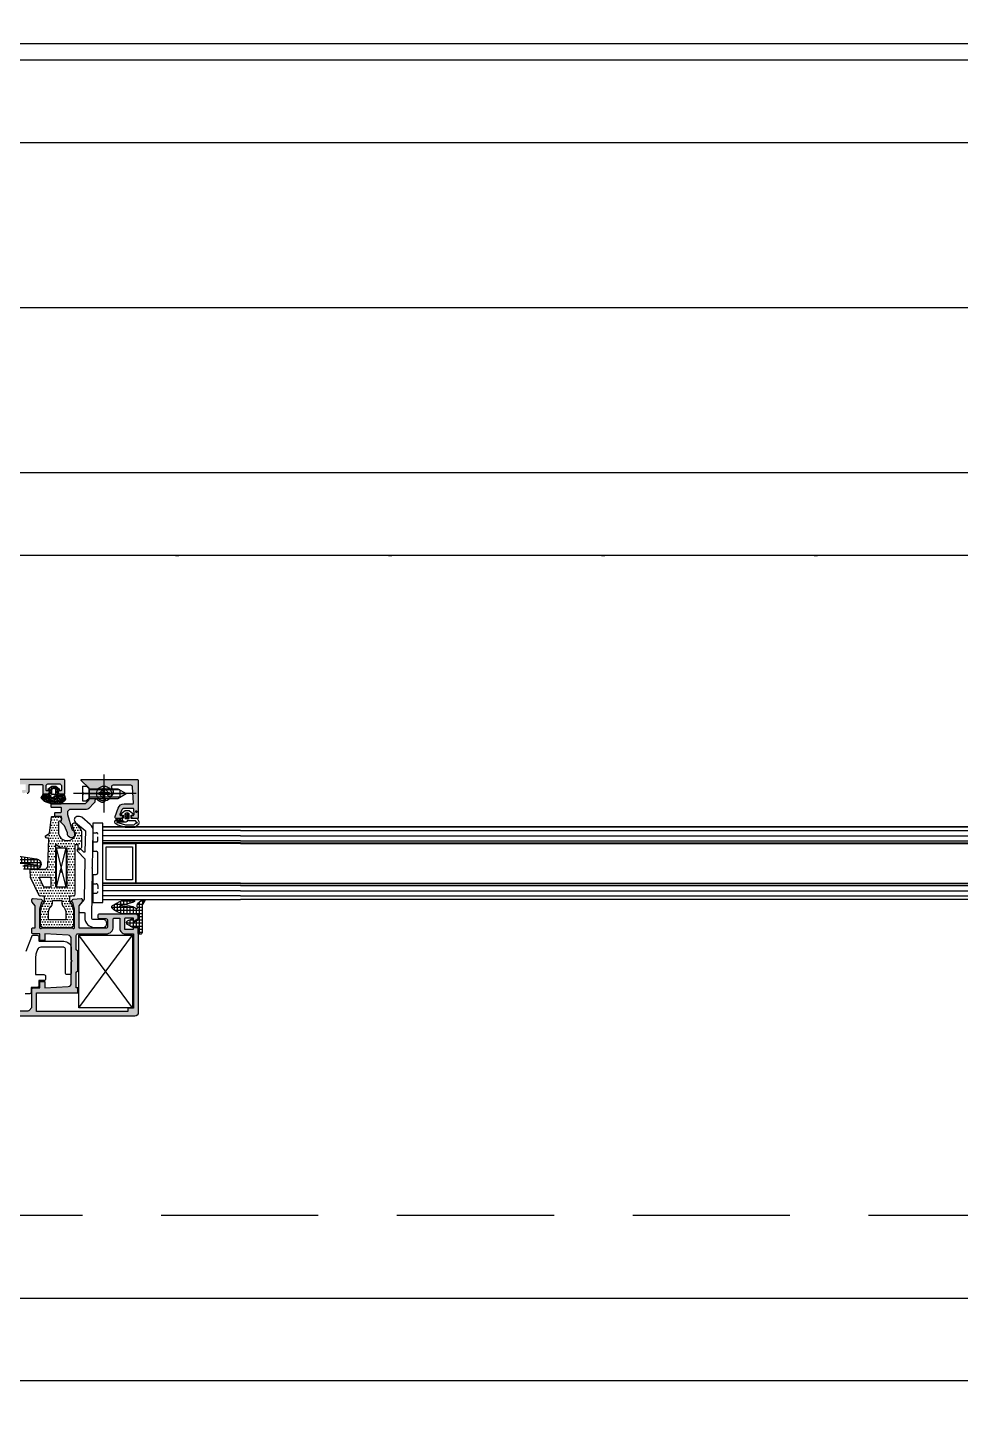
# Model space of a CAD drawing. Header units: inches. Extents: x 21 to 32698, y 13 to 3712.
# Drawn here: x 9765.03 to 9793.29, y 2556.3 to 2598.08 of the extents above; entities that cross this region are included whole.
import ezdxf

# ---------------------------------------------------------------- set-up
doc = ezdxf.new("R2010")
doc.units = ezdxf.units.IN
doc.header["$MEASUREMENT"] = 0
doc.set_wipeout_variables(frame=1)
for name, pattern in [('ACANSTGB', [0.354331, 0.15748, -0.03937, 0.03937, -0.03937, 0.03937, -0.03937]), ('AM_ISO08W050', [18, 12, -1.5, 3, -1.5]), ('AM_ISO08W050x2', [9, 6, -0.75, 1.5, -0.75]), ('DOT', [6.35, 0, -6.35]), ('IMPORT-HIDDEN2', [47.625, 31.75, -15.875])]:
    doc.linetypes.add(name, pattern=pattern)
for name, color, linetype, lineweight in [('Z_MİM_-KM-BEAM-RAY', 8, 'DOT', 25), ('Z_MİM_-KM-GLAZ', 8, 'Continuous', 25), ('Z_MİM_-KM-GLAZ-CURT', 8, 'Continuous', 25), ('Z_MİM_-KM-IZO-THERMAL', 8, 'Continuous', 25), ('Z_MİM_-KM-IZO-THERMAL-ROCKWOOL', 8, 'BATTING', 25), ('Z_MİM_-KM-PAINT', 8, 'Continuous', 25), ('Z_MİM_-KM-RAY-1', 8, 'IMPORT-HIDDEN2', 25), ('Z_MİM_-KM-WALL', 8, 'Continuous', 25), ('Z_MİM_-KM-WALL-PL', 8, 'Continuous', 25), ('Z_MİM_-KM-WALL-PLASTER', 8, 'Continuous', 25), ('Z_MİM_aksesuar_k', 8, 'Continuous', 25), ('Z_MİM_AM_4N', 8, 'Continuous', 25), ('Z_MİM_AM_7N', 8, 'AM_ISO08W050', 25), ('Z_MİM_fitiller_k', 8, 'Continuous', 25), ('Z_MİM_hatch_k', 8, 'Continuous', 25), ('Z_MİM_mennteşe_k', 8, 'Continuous', 25), ('Z_MİM_PROFIL', 8, 'Continuous', 25), ('Z_MİM_yazı_numara_k', 8, 'Continuous', 25)]:
    doc.layers.add(name, color=color, linetype=linetype, lineweight=lineweight)
doc.linetypes.add('BATTING', pattern='A,0.00254,-2.54,[134,ltypeshp.shx,S=2.54,R=0,X=-2.54,Y=0],-5.08,[134,ltypeshp.shx,S=2.54,R=180,X=2.54,Y=0],-2.54', length=10.16254)

# ---------------------------------------------------------------- blocks, each defined once
blk = doc.blocks.new('*U77')
blk.add_wipeout([(160, -25), (160, 16.5), (0, 16.5), (0, -25)])
at = {"layer": 'Z_MİM_fitiller_k'}
h = blk.add_hatch(dxfattribs=at)
h.set_pattern_fill('NET', color=256, scale=0.03, style=0)
h.set_pattern_definition([(360, (-28.46501, -112.98879), (0, 0.09525), []), (90, (-28.46501, -112.98879), (-0.09525, 0), [])])
h.paths.add_polyline_path([(8.593, -9.192, -0.938467), (8.568, -9.504), (8.221, -9.504, -1), (8.221, -9.377), (8.411, -9.357), (8.586, -9.375, 1.05449), (8.592, -9.316), (8.41, -9.335, -0.025541), (8.39, -9.336), (7.442, -9.336, 0.414214), (7.242, -9.536), (7.242, -9.765, -0.414214), (7.142, -9.865), (7.112, -9.865, -0.414214), (7.092, -9.845), (7.092, -9.735, 0.392414), (7.074, -9.715, 0.010057), (7.072, -9.714), (6.952, -9.714, 0.079637), (6.946, -9.715), (6.912, -9.715), (6.912, -9.766, -0.612814), (6.881, -9.783), (6.797, -9.712, -0.219402), (6.762, -9.636), (6.762, -9.433, -0.219402), (6.797, -9.357), (6.881, -9.286, -0.612814), (6.912, -9.302), (6.912, -9.353), (6.946, -9.353, 0.07964), (6.952, -9.354), (7.072, -9.354, 0.414214), (7.092, -9.334), (7.092, -8.983, 0.317837), (7.112, -8.954), (7.112, -8.895, 0.175452), (7.105, -8.876), (7.092, -8.86), (7.092, -8.858, 0.175452), (7.069, -8.794), (7.027, -8.743, -0.175452), (7.022, -8.73), (7.022, -8.656, -0.414214), (7.042, -8.636), (7.057, -8.636, -0.293333), (7.148, -8.694), (7.239, -8.893, 0.252372), (7.391, -9.007)])
h.paths.add_polyline_path([(7.037, -9.447), (6.925, -9.447, 0.414213), (6.86, -9.512), (6.86, -9.512), (6.86, -9.556, 0.414214), (6.925, -9.621), (7.037, -9.621, 0.414213), (7.102, -9.556), (7.102, -9.512, 0.414214)], flags=16)
h = blk.add_hatch(dxfattribs=at)
h.set_pattern_fill('NET', color=256, scale=0.03, style=0)
h.set_pattern_definition([(360, (-59.56336, -46.80462), (0, 0.09525), []), (90, (-59.56336, -46.80462), (-0.09525, 0), [])])
h.paths.add_polyline_path([(11.504, -10.64, -0.136845), (11.596, -10.695, 0.776158), (11.647, -10.667, -0.177279), (11.659, -10.53), (11.799, -10.427, -0.088217), (11.805, -10.424), (11.816, -10.424, -0.033998), (11.818, -10.425), (11.856, -10.442, -0.452425), (11.865, -10.47), (11.792, -10.59), (11.792, -11.414, -0.414214), (11.732, -11.474), (11.692, -11.474, -0.414214), (11.672, -11.454), (11.672, -11.274), (11.518, -11.274, -0.131652), (11.508, -11.272), (11.345, -11.178, -0.604052), (11.35, -11.072), (11.473, -11.013, -0.442426), (11.501, -11.024), (11.523, -11.087, 0.440011), (11.551, -11.098), (11.661, -11.047, 0.291473), (11.672, -11.029), (11.672, -10.874, 0.414214), (11.652, -10.854), (11.226, -10.854, -0.046127), (11.207, -10.853, -0.130851), (10.887, -10.7, -0.464272), (10.887, -10.608), (11.021, -10.532, -0.11389), (11.322, -10.44), (11.519, -10.426, -0.874771), (11.535, -10.504), (11.115, -10.629, 2.027799), (11.119, -10.649), (11.326, -10.612, -0.109518), (11.412, -10.616)])
at = {"layer": 'Z_MİM_hatch_k'}
h = blk.add_hatch(dxfattribs=at)
h.set_pattern_fill('NET3', color=256, scale=0.025, angle=90, style=0)
h.set_pattern_definition([(90, (-377.95019, -41.75843), (-0.079375, 0), []), (150, (-377.95019, -41.75843), (-0.0396875, -0.068740766), []), (210, (-377.95019, -41.75843), (0.0396875, -0.068740766), [])])
h.paths.add_polyline_path([(9.332, -7.521), (9.039, -7.523), (8.817, -7.449), (8.731, -7.359, -1.195775), (8.788, -7.298, -0.242322), (8.767, -7.257, -0.414214), (8.787, -7.237), (8.987, -7.237), (8.987, -7.127), (8.947, -7.127, -0.715976), (8.935, -7.091), (9.052, -7.001, -0.165518), (9.064, -6.997), (9.161, -6.997, -0.165518), (9.173, -7.001), (9.289, -7.091, -0.715976), (9.277, -7.127), (9.237, -7.127), (9.237, -7.237), (9.417, -7.237, -0.414214), (9.437, -7.257), (9.474, -7.38, -0.230034), (9.454, -7.42)])
h.paths.add_polyline_path([(9.071, -7.335, -2.287639), (9.152, -7.293, 0.664495), (9.118, -7.307), (9.118, -7.328, -0.376032)], flags=16)
h.paths.add_polyline_path([(9.085, -7.066), (9.047, -7.09), (9.047, -7.237), (9.177, -7.237), (9.177, -7.09), (9.139, -7.066, 0.292354)], flags=16)
h = blk.add_hatch(dxfattribs=at)
h.set_pattern_fill('DOTS', color=256, scale=0.05, style=0)
h.set_pattern_definition([(360, (-34.548796, -103.00683), (0.0396875, 0.079375), [0, -0.079375])])
h.paths.add_polyline_path([(9.712, -11.184, -0.414214), (9.612, -11.284), (8.812, -11.284, -0.414214), (8.712, -11.184), (8.712, -10.814, -0.178739), (8.832, -10.489), (8.832, -10.326), (8.697, -10.314, -0.267949), (8.656, -10.286), (8.41, -9.758), (8.394, -9.526, -0.434812), (8.414, -9.504), (8.929, -9.504), (8.932, -9.411, 0.017432), (8.932, -9.404), (8.961, -8.587, 0.450467), (8.941, -8.564), (8.911, -8.564, -0.791418), (8.888, -8.47), (8.981, -8.423), (9.042, -7.922, -0.378866), (9.062, -7.904), (9.292, -7.904, -1.732051), (9.249, -7.979, 0.300347), (9.252, -8.034), (9.252, -8.328, 0.891613), (9.766, -8.476), (9.681, -8.181, -0.810647), (9.784, -8.126), (9.929, -8.298, -0.176327), (9.952, -8.362), (9.952, -8.764), (9.752, -8.764), (9.752, -10.266, -0.388879), (9.707, -10.316), (9.592, -10.326), (9.592, -10.489, -0.178739), (9.712, -10.814)])
h.paths.add_polyline_path([(9.352, -10.454), (9.352, -10.595, -0.255924), (9.472, -10.814), (9.472, -11.044), (8.952, -11.044), (8.952, -10.814, -0.255924), (9.072, -10.595), (9.072, -10.454)], flags=16)
h.paths.add_polyline_path([(9.512, -10.054), (9.512, -8.854), (9.355, -8.854, -0.105295), (9.172, -8.746), (9.172, -10.054)], flags=16)
h.paths.add_polyline_path([(9.022, -10.054), (9.022, -9.744), (8.669, -9.744), (8.813, -10.054)], flags=16)
h = blk.add_hatch(dxfattribs=at)
h.set_pattern_fill('NET3', color=256, scale=0.025, angle=90, style=0)
h.set_pattern_definition([(90, (-378.75496, -42.79575), (-0.079375, 0), []), (150, (-378.75496, -42.79575), (-0.0396875, -0.068740766), []), (210, (-378.75496, -42.79575), (0.0396875, -0.068740766), [])])
h.paths.add_polyline_path([(11.009, -7.974), (11.205, -7.994, -1.101917), (11.2, -8.044), (11.036, -8.044, -0.411763), (10.989, -7.994, -0.405658)])
h.paths.add_polyline_path([(11.522, -8.16, 0.177462), (11.554, -8.148), (11.589, -8.118, -0.135959), (11.637, -8.103, 1.955512), (11.635, -8.095), (11.633, -8.092, -0.633838), (11.643, -8.095, -0.463847), (11.641, -8.103, 0.146482), (11.589, -8.118), (11.54, -8.16)], flags=17)
h.paths.add_polyline_path([(11.307, -7.803), (11.269, -7.828), (11.269, -7.974), (11.399, -7.974), (11.399, -7.828), (11.361, -7.803, 0.292354)], flags=17)
h = blk.add_hatch(color=256, dxfattribs=at)
h.paths.add_polyline_path([(8.452, -11.444, 0.414214), (8.472, -11.464), (8.692, -11.464), (8.692, -11.664), (8.842, -11.664), (8.842, -11.464), (9.549, -11.509, -0.396047), (9.642, -11.608), (9.642, -12.254), (9.672, -12.284), (9.642, -12.314), (9.642, -12.96, -0.396047), (9.549, -13.06), (8.842, -13.104), (8.842, -12.904), (8.692, -12.904), (8.692, -13.104), (8.472, -13.104, 0.414214), (8.452, -13.124), (8.452, -13.694), (8.365, -13.782, -0.200592), (8.336, -13.794), (7.322, -13.794, -0.414214), (7.302, -13.774), (7.302, -13.554), (7.166, -13.554, 0.312902), (7.119, -13.587), (7.104, -13.627, 0.523343), (7.122, -13.654), (7.182, -13.654, -0.414214), (7.202, -13.674), (7.202, -13.764, -0.414214), (7.152, -13.814), (6.792, -13.814, -0.414214), (6.742, -13.764), (6.742, -13.674, -0.414214), (6.762, -13.654), (6.822, -13.654, 0.523343), (6.841, -13.627), (6.826, -13.587, 0.312902), (6.779, -13.554), (6.667, -13.554), (6.642, -13.554), (6.642, -13.934, 0.414214), (6.662, -13.954), (11.572, -13.954, 0.414214), (11.672, -13.854), (11.672, -11.294, 0.414214), (11.652, -11.274), (11.552, -11.274, 0.414214), (11.532, -11.294), (11.532, -11.324), (11.272, -11.324, -0.414214), (11.252, -11.304), (11.252, -11.014, -0.414214), (11.272, -10.994), (11.532, -10.994), (11.532, -11.064, 0.57735), (11.562, -11.082), (11.662, -11.024, 0.267949), (11.672, -11.007), (11.672, -10.954, 0.414214), (11.572, -10.854), (10.502, -10.854, 0.414214), (10.452, -10.904), (10.452, -10.964, 0.414214), (10.502, -11.014), (10.702, -11.014, -0.414214), (10.752, -11.064), (10.752, -11.234, -0.414214), (10.702, -11.284), (9.872, -11.284), (9.872, -10.614), (9.965, -10.503, 0.175452), (9.972, -10.484), (9.972, -10.424, 0.440011), (9.94, -10.395), (9.699, -10.416, 0.176327), (9.687, -10.421), (9.648, -10.46, 0.573146), (9.657, -10.494), (9.685, -10.501), (9.742, -10.714), (9.742, -11.274, -0.843039), (9.684, -11.284), (8.741, -11.284, -0.843039), (8.682, -11.274), (8.682, -10.714), (8.739, -10.501), (8.768, -10.494, 0.573146), (8.777, -10.46), (8.738, -10.421, 0.176327), (8.725, -10.416), (8.485, -10.395, 0.440011), (8.452, -10.424), (8.452, -10.484, 0.175452), (8.459, -10.503), (8.552, -10.614), (8.552, -11.284), (8.472, -11.284, 0.414214), (8.452, -11.304)])
h.paths.add_polyline_path([(11.532, -11.464), (11.532, -13.714), (11.352, -13.714), (11.352, -13.814), (8.592, -13.814), (8.592, -13.254), (9.792, -13.254), (9.842, -13.254), (9.842, -13.104), (9.792, -13.104), (9.792, -12.624), (9.842, -12.584), (9.842, -11.984), (9.792, -11.944), (9.792, -11.514, -0.414214), (9.842, -11.464), (10.702, -11.464, 0.414214), (10.912, -11.254), (10.912, -11.014, -0.414214), (10.932, -10.994), (11.112, -10.994), (11.112, -11.304, 0.414214), (11.272, -11.464)], flags=16)
at = {"layer": 'Z_MİM_PROFIL'}
h = blk.add_hatch(color=256, dxfattribs=at)
h.paths.add_polyline_path([(4.842, -7.164, -0.447214), (4.82, -7.184, -0.381966), (4.642, -6.986), (4.642, -6.804, -0.414214), (4.662, -6.784), (9.422, -6.784, -0.414214), (9.442, -6.804), (9.442, -7.234), (9.306, -7.234, -0.746966), (9.278, -7.142, 0.236898), (9.262, -7.134), (9.342, -7.134), (9.342, -6.924), (8.882, -6.924), (8.882, -7.134), (8.962, -7.134, -4.221222), (8.946, -7.142, -0.746966), (8.919, -7.234), (8.782, -7.234), (8.782, -6.944), (8.362, -6.944), (8.362, -7.144, -0.742955), (8.252, -7.178, -1.074745), (8.158, -7.104), (8.262, -7.104), (8.262, -6.934), (7.222, -6.934), (7.222, -7.104), (7.327, -7.104, -0.648232), (7.282, -7.204), (7.162, -7.204, -0.414214), (7.102, -7.144), (7.102, -6.954), (6.742, -6.954), (6.742, -7.684), (6.712, -7.714), (6.742, -7.744), (6.742, -8.473), (7.096, -8.417, -0.461006), (7.142, -8.457), (7.142, -8.578, -0.368919), (7.109, -8.618), (7.012, -8.633), (7.012, -8.764), (7.105, -8.876, -0.697699), (7.077, -8.925, -1.138359), (7.08, -8.984), (6.839, -8.963, -0.176327), (6.827, -8.957), (6.809, -8.939), (6.89, -8.634), (6.881, -8.634, 0.707107), (6.824, -8.634), (5.942, -8.634), (5.061, -8.634, 0.843039), (5.002, -8.644), (5.002, -8.664), (5.076, -8.939), (5.058, -8.957, -0.176327), (5.045, -8.963), (4.805, -8.984, -1.138359), (4.807, -8.925, -0.697699), (4.779, -8.876), (4.872, -8.764), (4.872, -8.633), (4.776, -8.618, -0.368919), (4.742, -8.578), (4.742, -8.457, -0.461006), (4.789, -8.417), (5.142, -8.473), (5.142, -7.744), (5.172, -7.714), (5.142, -7.684), (5.142, -6.954), (4.842, -6.954)])
h.paths.add_polyline_path([(6.572, -8.474), (6.572, -8.274), (6.602, -8.274), (6.602, -7.154), (6.572, -7.154), (6.572, -6.954), (5.942, -6.954), (5.312, -6.954), (5.312, -7.154), (5.282, -7.154), (5.282, -8.274), (5.312, -8.274), (5.312, -8.474), (5.942, -8.474)], flags=16)
blk.add_hatch(color=256, dxfattribs=at).paths.add_polyline_path([(10.179, -7.055), (9.943, -6.819, -0.668179), (9.957, -6.784), (11.644, -6.784, -0.414214), (11.664, -6.804), (11.664, -7.974), (11.527, -7.974, -0.479475), (11.478, -7.914, -0.732886), (11.509, -7.869, 0.684518), (11.543, -7.853), (11.534, -7.664), (11.253, -7.664, 0.315299), (11.159, -7.73), (11.117, -7.848, 0.520567), (11.135, -7.874), (11.184, -7.874, -0.523343), (11.203, -7.901, -0.743381), (11.141, -7.974), (11.014, -7.974, -0.520567), (10.967, -7.907), (11.059, -7.656, -0.315299), (11.246, -7.524), (11.526, -7.524), (11.499, -7.012, 0.39896), (11.449, -6.964), (10.906, -6.964, 0.616747), (10.865, -7.044, -0.084286), (10.909, -7.129, -0.199477), (10.905, -7.167, -0.563498), (10.798, -7.301, -0.572963), (10.751, -7.25, 2.811597), (10.625, -7.334, -0.341999), (10.661, -7.367, -0.6163), (10.577, -7.483, -0.159853), (10.429, -7.395, 0.693564), (10.359, -7.421), (10.359, -7.438, -0.198912), (10.33, -7.509), (10.174, -7.665, -0.198942), (10.103, -7.694), (9.624, -7.694, 0.414217), (9.524, -7.794), (9.524, -7.831), (9.663, -8.315, -2.49922), (9.529, -8.413), (9.434, -8.19), (9.328, -8.083, -0.414214), (9.328, -8.055), (9.344, -8.039), (9.344, -7.904), (9.164, -7.904, -0.41418), (9.144, -7.884), (9.144, -7.804, -0.414214), (9.164, -7.784), (9.344, -7.784), (9.344, -7.634), (9.049, -7.634, -0.414214), (9.029, -7.614), (9.029, -7.534, -0.414214), (9.049, -7.514), (10.07, -7.514), (10.179, -7.405), (10.179, -7.236), (10.2, -7.214), (10.179, -7.193)])
at = {"layer": 'Z_MİM_yazı_numara_k'}
h = blk.add_hatch(dxfattribs=at)
h.set_pattern_fill('LINE', color=256, scale=0.0375, angle=45, style=0)
h.set_pattern_definition([(45, (87.064106, -24.7662816), (-0.00331456304, 0.00331456304), [])])
edge = h.paths.add_edge_path()
edge.add_arc((11.613, -7.761), 0.0271, 0, 360)
h = blk.add_hatch(dxfattribs=at)
h.set_pattern_fill('LINE', color=256, scale=0.0375, angle=45, style=0)
h.set_pattern_definition([(45, (84.784276, -22.961216), (-0.00331456304, 0.00331456304), [])])
edge = h.paths.add_edge_path()
edge.add_arc((9.333, -9.566), 0.0271, 0, 360)
for p, q in [((9.979, -6.989), (10.099, -6.989)), ((9.979, -6.989), (9.979, -7.439)), ((10.179, -7.069), (10.099, -6.989)), ((10.179, -7.069), (11.049, -7.069)), ((10.179, -7.069), (10.179, -7.359)), ((10.662, -7.054), (10.611, -7.054)), ((10.611, -7.189), (10.611, -7.054)), ((10.662, -7.189), (10.662, -7.054)), ((11.049, -7.069), (11.309, -7.214)), ((10.063, -7.214), (9.979, -7.189)), ((10.063, -7.214), (9.979, -7.24)), ((9.979, -7.439), (10.099, -7.439)), ((10.179, -7.359), (10.099, -7.439)), ((10.179, -7.359), (11.049, -7.359)), ((10.477, -7.189), (10.477, -7.24)), ((10.611, -7.189), (10.477, -7.189)), ((10.611, -7.24), (10.477, -7.24)), ((10.611, -7.374), (10.611, -7.24)), ((10.662, -7.374), (10.611, -7.374)), ((10.797, -7.189), (10.662, -7.189)), ((10.662, -7.374), (10.662, -7.24)), ((10.797, -7.24), (10.662, -7.24)), ((10.797, -7.189), (10.797, -7.24)), ((11.049, -7.359), (11.309, -7.214)), ((10.299, -8.964), (10.399, -8.964)), ((10.449, -9.614), (10.449, -9.014)), ((10.299, -9.664), (10.399, -9.664))]:
    blk.add_line(p, q)
at = {"linetype": 'ACANSTGB', "ltscale": 0.01}
for p, q in [((10.299, -8.399), (10.399, -8.399)), ((10.299, -8.679), (10.399, -8.679)), ((10.449, -8.629), (10.449, -8.449)), ((10.299, -9.949), (10.399, -9.949)), ((10.449, -9.999), (10.449, -10.179)), ((10.299, -10.229), (10.399, -10.229))]:
    blk.add_line(p, q, dxfattribs=at)
blk.add_lwpolyline([(10.299, -9.664), (10.299, -10.514), (10.599, -10.514), (10.599, -8.114), (10.299, -8.114), (10.299, -8.964)])
blk.add_circle((10.637, -7.214), 0.225)
for centre, start, end in [((10.399, -8.449), 0, 90), ((10.399, -8.629), 270, 0), ((10.399, -9.999), 0, 90), ((10.399, -10.179), 270, 0)]:
    blk.add_arc(centre, 0.05, start, end, dxfattribs=at)
for centre, start, end in [((10.399, -9.014), 0, 90), ((10.399, -9.614), 270, 0)]:
    blk.add_arc(centre, 0.05, start, end)
at = {"layer": 'Z_MİM_-KM-GLAZ-CURT'}
blk.add_lwpolyline([(0, -22.5), (0, -25), (160, -25), (160, -22.5)], dxfattribs=at)
at = {"layer": 'Z_MİM_-KM-RAY-1', "ltscale": 0.15}
for p, q in [((160, 0), (0, 0)), ((160, -20), (0, -20))]:
    blk.add_line(p, q, dxfattribs=at)
at = {"layer": 'Z_MİM_aksesuar_k'}
for p, q in [((10.599, -10.424), (10.599, -8.224)), ((14.772, -8.224), (10.599, -8.224)), ((10.599, -8.224), (14.772, -8.224)), ((14.772, -8.333), (10.599, -8.333)), ((14.772, -8.224), (74.256, -8.224)), ((74.256, -8.224), (14.772, -8.224)), ((14.772, -8.333), (74.256, -8.333)), ((14.772, -8.491), (10.599, -8.491)), ((14.772, -8.65), (10.599, -8.65)), ((14.772, -8.709), (10.599, -8.709)), ((14.772, -8.724), (10.599, -8.724)), ((11.595, -9.924), (11.595, -8.724)), ((14.772, -8.491), (74.256, -8.491)), ((14.772, -8.65), (74.256, -8.65)), ((14.772, -8.709), (74.256, -8.709)), ((14.772, -8.724), (74.256, -8.724)), ((9.192, -10.054), (9.492, -8.854)), ((9.492, -10.054), (9.192, -8.854)), ((14.772, -9.924), (10.599, -9.924)), ((14.772, -9.94), (10.599, -9.94)), ((14.772, -9.999), (10.599, -9.999)), ((14.772, -9.924), (74.256, -9.924)), ((14.772, -9.94), (74.256, -9.94)), ((14.772, -9.999), (74.256, -9.999)), ((14.772, -10.157), (10.599, -10.157)), ((14.772, -10.316), (10.599, -10.316)), ((10.599, -10.424), (14.772, -10.424)), ((14.772, -10.157), (74.256, -10.157)), ((14.772, -10.316), (74.256, -10.316)), ((74.256, -10.424), (14.772, -10.424)), ((9.868, -13.701), (11.498, -11.501)), ((11.498, -13.701), (9.868, -11.501))]:
    blk.add_line(p, q, dxfattribs=at)
for points in [[(11.595, -9.924), (10.599, -9.924), (10.599, -8.724), (11.595, -8.724)], [(9.192, -8.854), (9.492, -8.854), (9.492, -10.054), (9.192, -10.054)], [(11.495, -9.824), (10.699, -9.824), (10.699, -8.824), (11.495, -8.824)], [(11.498, -13.701), (9.868, -13.701), (9.868, -11.501), (11.498, -11.501)]]:
    blk.add_lwpolyline(points, close=True, dxfattribs=at)
at = {"layer": 'Z_MİM_AM_4N'}
for p, q in [((11.114, -7.105), (10.179, -7.105)), ((11.114, -7.323), (10.179, -7.323)), ((11.114, -7.105), (11.114, -7.323))]:
    blk.add_line(p, q, dxfattribs=at)
at = {"layer": 'Z_MİM_AM_7N', "linetype": 'AM_ISO08W050x2'}
for p, q in [((10.637, -7.789), (10.637, -6.639)), ((11.609, -7.214), (9.709, -7.214)), ((10.062, -7.214), (11.212, -7.214))]:
    blk.add_line(p, q, dxfattribs=at)
at = {"layer": 'Z_MİM_fitiller_k'}
for points in [[(9.237, -7.217), (9.237, -7.127), (9.277, -7.127, 0.715976), (9.289, -7.091), (9.173, -7.001, 0.165518), (9.161, -6.997), (9.064, -6.997, 0.165518), (9.052, -7.001), (8.935, -7.091, 0.715976), (8.947, -7.127), (8.987, -7.127), (8.987, -7.217, -0.414214), (8.967, -7.237), (8.787, -7.237, 0.414214), (8.767, -7.257, 0.414214), (8.817, -7.307), (8.993, -7.303, -0.117448), (9.009, -7.307, -0.400605), (8.99, -7.315, -0.053856), (8.961, -7.314, 0.000634), (8.96, -7.314), (8.764, -7.304, 0.770223), (8.738, -7.366), (8.817, -7.449), (9.039, -7.523), (9.332, -7.521), (9.456, -7.418, 0.218314), (9.474, -7.38), (9.437, -7.257, 0.414214), (9.417, -7.237), (9.257, -7.237, -0.414214)], [(9.139, -7.066, 0.292354), (9.085, -7.066), (9.056, -7.084, 0.255859), (9.047, -7.101), (9.047, -7.217, 0.414214), (9.067, -7.237), (9.157, -7.237, 0.414214), (9.177, -7.217), (9.177, -7.101, 0.255859), (9.168, -7.084)], [(8.812, -7.358), (8.857, -7.384), (9.051, -7.453), (9.287, -7.451, 0.177462), (9.319, -7.439), (9.336, -7.425, -0.076022), (9.404, -7.386, 0.346278), (9.415, -7.362, -0.000523), (9.415, -7.362, -0.025659), (9.404, -7.351), (9.367, -7.307), (9.187, -7.307, -0.196262), (9.152, -7.293, 0.664495), (9.118, -7.307), (9.118, -7.328, -0.376032), (9.071, -7.335), (8.85, -7.345, -0.219372), (8.829, -7.339, 1.523096)], [(11.459, -7.954), (11.459, -7.864), (11.499, -7.864, 0.715976), (11.511, -7.828), (11.394, -7.739, 0.165518), (11.382, -7.734), (11.285, -7.734, 0.165518), (11.273, -7.739), (11.157, -7.828, 0.715976), (11.169, -7.864), (11.209, -7.864), (11.209, -7.954, -0.414214), (11.189, -7.974), (11.009, -7.974, 0.414214), (10.989, -7.994, 0.423058), (11.039, -8.044), (11.2, -8.044, 0.196262), (11.219, -8.041, -0.661044), (11.211, -8.055, 0.148078), (11.182, -8.052, 0.000634), (11.182, -8.052), (10.986, -8.041, 0.770223), (10.959, -8.103), (11.052, -8.159), (11.274, -8.232), (11.566, -8.23), (11.691, -8.128, 0.218314), (11.708, -8.09), (11.659, -7.994, 0.414214), (11.639, -7.974), (11.479, -7.974, -0.414214)], [(11.361, -7.803, 0.292354), (11.307, -7.803), (11.278, -7.822, 0.255859), (11.269, -7.839), (11.269, -7.954, 0.414214), (11.289, -7.974), (11.379, -7.974, 0.414214), (11.399, -7.954), (11.399, -7.839, 0.255859), (11.39, -7.822)], [(11.034, -8.093), (11.085, -8.101), (11.285, -8.162), (11.522, -8.16, 0.177462), (11.554, -8.148), (11.57, -8.134, -0.203511), (11.637, -8.103, 0.732657), (11.643, -8.095, 0.410363), (11.636, -8.09, 0.416483), (11.628, -8.087), (11.589, -8.044), (11.408, -8.044, -0.196262), (11.373, -8.03, 0.664495), (11.339, -8.044), (11.331, -8.058, -0.219093), (11.257, -8.078), (11.094, -8.076, -0.13878), (11.035, -8.071, 1.356329)], [(11.792, -11.414, -0.414214), (11.732, -11.474), (11.692, -11.474, -0.414214), (11.672, -11.454), (11.672, -11.274), (11.518, -11.274, -0.131652), (11.508, -11.272), (11.345, -11.178, -0.604052), (11.35, -11.072), (11.473, -11.013, -0.442426), (11.501, -11.024), (11.523, -11.087, 0.440011), (11.551, -11.098), (11.661, -11.047, 0.291473), (11.672, -11.029), (11.672, -10.874, 0.414214), (11.652, -10.854), (11.226, -10.854, -0.046127), (11.207, -10.853, -0.130851), (10.887, -10.7, -0.464272), (10.887, -10.608), (11.021, -10.532, -0.11389), (11.322, -10.44), (11.519, -10.426, -0.916331), (11.531, -10.505), (11.115, -10.629, 2.027799), (11.119, -10.649), (11.326, -10.612, -0.109518), (11.412, -10.616), (11.504, -10.64, -0.136845), (11.596, -10.695, 0.776158), (11.647, -10.667, -0.177279), (11.659, -10.53), (11.799, -10.427, -0.088217), (11.805, -10.424), (11.816, -10.424, -0.033998), (11.818, -10.425), (11.856, -10.442, -0.452425), (11.865, -10.47), (11.792, -10.59)]]:
    blk.add_lwpolyline(points, format="xyb", close=True, dxfattribs=at)
for points in [[(8.221, -9.377), (8.411, -9.357), (8.586, -9.375, 1.05449), (8.592, -9.316), (8.411, -9.334, -0.026186), (8.39, -9.336), (7.442, -9.336, 0.414214)], [(7.391, -9.007), (8.593, -9.192, -0.938467), (8.568, -9.504), (8.221, -9.504, -1)]]:
    blk.add_lwpolyline(points, format="xyb", dxfattribs=at)
at = {"layer": 'Z_MİM_hatch_k'}
for points in [[(9.611, -10.324, 0.388879), (9.592, -10.344), (9.592, -10.482, 0.175046), (9.597, -10.495, -0.175046), (9.712, -10.814), (9.712, -11.184, -0.414214), (9.612, -11.284), (8.812, -11.284, -0.414214), (8.712, -11.184), (8.712, -10.814, -0.175046), (8.828, -10.495, 0.175046), (8.832, -10.482), (8.832, -10.344, 0.388879), (8.814, -10.324), (8.697, -10.314, -0.267949), (8.656, -10.286), (8.41, -9.758), (8.394, -9.526, -0.434812), (8.414, -9.504), (8.832, -9.504, 0.414214), (8.932, -9.404), (8.961, -8.587, 0.450467), (8.941, -8.564), (8.911, -8.564, -0.791418), (8.888, -8.47), (8.971, -8.428, 0.251345), (8.982, -8.413), (9.042, -7.922, -0.378866), (9.062, -7.904), (9.292, -7.904, -0.414214), (9.342, -7.954), (9.342, -8.004, -0.414214), (9.292, -8.054), (9.272, -8.054, 0.414214), (9.252, -8.074), (9.252, -8.407, 0.052578), (9.255, -8.428, 0.641753), (9.732, -8.535, 0.163753), (9.752, -8.474), (9.752, -8.436, 0.07045), (9.75, -8.422), (9.681, -8.181, -0.810647), (9.784, -8.126), (9.929, -8.298, -0.176327), (9.952, -8.362), (9.952, -8.832, -0.198912), (9.938, -8.867), (9.886, -8.919, -0.668179), (9.852, -8.904), (9.852, -8.764), (9.752, -8.764), (9.752, -10.266, -0.388879), (9.707, -10.316)], [(9.355, -8.854), (9.512, -8.854), (9.512, -10.054), (9.172, -10.054), (9.172, -8.746, 0.105295)], [(9.352, -10.454), (9.352, -10.546, 0.213422), (9.386, -10.621, -0.213422), (9.472, -10.814), (9.472, -11.044), (8.952, -11.044), (8.952, -10.814, -0.213422), (9.039, -10.621, 0.213422), (9.072, -10.546), (9.072, -10.454)], [(11.112, -11.304, 0.414214), (11.272, -11.464), (11.532, -11.464), (11.532, -13.714), (11.352, -13.714), (11.352, -13.814), (8.592, -13.814), (8.592, -13.254), (9.792, -13.254), (9.842, -13.254), (9.842, -13.104), (9.792, -13.104), (9.792, -12.624), (9.842, -12.584), (9.842, -11.984), (9.792, -11.944), (9.792, -11.514, -0.414214), (9.842, -11.464), (10.702, -11.464, 0.414214), (10.912, -11.254), (10.912, -11.014, -0.414214), (10.932, -10.994), (11.112, -10.994)], [(9.792, -11.514, -0.414214), (9.842, -11.464), (10.702, -11.464, 0.414214), (10.912, -11.254), (10.912, -11.014, -0.414214), (10.932, -10.994), (11.112, -10.994), (11.112, -11.304, 0.414214), (11.272, -11.464), (11.532, -11.464), (11.532, -13.714), (11.352, -13.714), (11.352, -13.814), (8.592, -13.814), (8.592, -13.254), (9.792, -13.254), (9.842, -13.254), (9.842, -13.104), (9.792, -13.104), (9.792, -12.624), (9.842, -12.584), (9.842, -11.984), (9.792, -11.944)], [(11.112, -11.304, 0.414214), (11.272, -11.464), (11.532, -11.464), (11.532, -13.714), (11.352, -13.714), (11.352, -13.814), (8.592, -13.814), (8.592, -13.254), (9.792, -13.254), (9.842, -13.254), (9.842, -13.104), (9.792, -13.104), (9.792, -12.624), (9.842, -12.584), (9.842, -11.984), (9.792, -11.944), (9.792, -11.514, -0.414214), (9.842, -11.464), (10.702, -11.464, 0.414214), (10.912, -11.254), (10.912, -11.014, -0.414214), (10.932, -10.994), (11.112, -10.994)]]:
    blk.add_lwpolyline(points, format="xyb", close=True, dxfattribs=at)
for points in [[(10.052, -10.974, 0.419335), (10.342, -11.269), (10.602, -11.269, 1), (10.602, -11.029), (10.312, -11.029, -0.419335), (10.262, -10.979), (10.288, -9.499, 0.198912), (10.282, -9.485), (10.267, -9.469), (10.283, -9.454, 0.198912), (10.289, -9.44), (10.308, -8.351, 0.226277), (10.215, -8.148), (9.959, -7.933, 0.176327), (9.895, -7.909), (9.833, -7.909, 0.700208), (9.768, -8.086), (10.061, -8.332, -0.226277), (10.068, -8.347), (10.057, -8.974, -0.661886), (10.023, -8.988), (9.922, -8.887, 1), (9.837, -8.972), (10.047, -9.182, -0.203452), (10.053, -9.197), (10.032, -10.421, -0.170958), (10.027, -10.434), (9.884, -10.605, 0.175452), (9.872, -10.637), (9.872, -10.769, 0.414214), (9.922, -10.819), (10.032, -10.819, -0.414214), (10.052, -10.839), (10.052, -10.989)], [(7.322, -13.794), (8.336, -13.794, 0.200592), (8.365, -13.782), (8.452, -13.694), (8.452, -13.124, -0.414214), (8.472, -13.104), (8.692, -13.104), (8.692, -12.904), (8.842, -12.904), (8.842, -13.104), (9.549, -13.06, 0.396047), (9.642, -12.96), (9.642, -12.314), (9.672, -12.284), (9.642, -12.254), (9.642, -11.608, 0.396047), (9.549, -11.509), (8.842, -11.464), (8.842, -11.664), (8.692, -11.664), (8.692, -11.464), (8.472, -11.464, -0.414214), (8.452, -11.444), (8.452, -11.304, -0.414214), (8.472, -11.284), (8.552, -11.284), (8.552, -10.614), (8.459, -10.503, -0.175452), (8.452, -10.484), (8.452, -10.424, -0.440011), (8.485, -10.395), (8.725, -10.416, -0.176327), (8.738, -10.421), (8.777, -10.46, -0.573146), (8.768, -10.494), (8.739, -10.501), (8.682, -10.714), (8.682, -11.274, 0.843039), (8.741, -11.284), (9.684, -11.284, 0.843039), (9.742, -11.274), (9.742, -10.714), (9.685, -10.501), (9.657, -10.494, -0.573146), (9.648, -10.46), (9.687, -10.421, -0.176327), (9.699, -10.416), (9.94, -10.395, -0.440011), (9.972, -10.424), (9.972, -10.484, -0.175452), (9.965, -10.503), (9.872, -10.614), (9.872, -11.284), (10.702, -11.284, 0.414214), (10.752, -11.234), (10.752, -11.064, 0.414214), (10.702, -11.014), (10.502, -11.014, -0.414214), (10.452, -10.964), (10.452, -10.904, -0.414214), (10.502, -10.854), (11.572, -10.854, -0.414214), (11.672, -10.954), (11.672, -11.007, -0.267949), (11.662, -11.024), (11.562, -11.082, -0.57735), (11.532, -11.064), (11.532, -10.994), (11.272, -10.994, 0.414214), (11.252, -11.014), (11.252, -11.304, 0.414214), (11.272, -11.324), (11.532, -11.324), (11.532, -11.294, -0.414214), (11.552, -11.274), (11.652, -11.274, -0.414214), (11.672, -11.294), (11.672, -13.854, -0.414214), (11.572, -13.954), (6.662, -13.954, -0.414214)]]:
    blk.add_lwpolyline(points, format="xyb", dxfattribs=at)
blk.add_lwpolyline([(8.669, -9.744), (9.022, -9.744), (9.022, -10.054), (8.813, -10.054)], close=True, dxfattribs=at)
at = {"layer": 'Z_MİM_mennteşe_k'}
blk.add_lwpolyline([(8.28, -11.99), (8.442, -11.543, -0.339454), (8.491, -11.506), (8.612, -11.506, -0.414214), (8.662, -11.556), (8.662, -11.669, 0.414214), (8.682, -11.689), (9.412, -11.689, -0.414214), (9.642, -11.919), (9.642, -12.646, -0.414214), (9.592, -12.696), (9.512, -12.696, -0.414214), (9.462, -12.646), (9.462, -11.919, 0.414214), (9.412, -11.869), (8.717, -11.869, 0.315616), (8.623, -11.935), (8.58, -12.052, 0.087198), (8.562, -12.155), (8.562, -12.699), (8.812, -12.699, -0.414214), (8.862, -12.749), (8.862, -12.829, -0.414214), (8.812, -12.879), (8.662, -12.879), (8.662, -13.036, -0.414214), (8.612, -13.086), (8.422, -13.086), (8.422, -13.236, -0.414214), (8.372, -13.286), (8.246, -13.286, 0.198912)], format="xyb", dxfattribs=at)
at = {"layer": 'Z_MİM_PROFIL'}
for points in [[(8.302, -7.204, 0.414214), (8.362, -7.144), (8.362, -6.944), (8.762, -6.944, -0.414214), (8.782, -6.964), (8.782, -7.234), (8.919, -7.234, 0.312902), (8.966, -7.202), (8.981, -7.161, 0.523343), (8.962, -7.134), (8.902, -7.134, -0.414214), (8.882, -7.114), (8.882, -6.974, -0.414214), (8.932, -6.924), (9.292, -6.924, -0.414214), (9.342, -6.974), (9.342, -7.114, -0.414214), (9.322, -7.134), (9.262, -7.134, 0.523343), (9.244, -7.161), (9.259, -7.202, 0.312902), (9.306, -7.234), (9.442, -7.234), (9.442, -6.804, 0.414214), (9.422, -6.784), (4.662, -6.784, 0.414214)], [(9.344, -7.654, 0.414243), (9.324, -7.634), (9.049, -7.634, -0.414214), (9.029, -7.614), (9.029, -7.534, -0.414214), (9.049, -7.514), (10.057, -7.514, 0.198912), (10.079, -7.506), (10.17, -7.414, 0.198912), (10.179, -7.393), (10.179, -7.236), (10.2, -7.214), (10.179, -7.193), (10.179, -7.055), (9.943, -6.819, -0.668179), (9.957, -6.784), (11.644, -6.784, -0.414214), (11.664, -6.804), (11.664, -7.974), (11.527, -7.974, -0.312902), (11.48, -7.942), (11.465, -7.901, -0.523343), (11.484, -7.874), (11.523, -7.874, 0.429634), (11.543, -7.853), (11.535, -7.683, 0.39896), (11.515, -7.664), (11.253, -7.664, 0.315299), (11.159, -7.73), (11.117, -7.848, 0.520567), (11.135, -7.874), (11.184, -7.874, -0.523343), (11.203, -7.901), (11.188, -7.942, -0.312902), (11.141, -7.974), (11.014, -7.974, -0.520567), (10.967, -7.907), (11.059, -7.656, -0.315299), (11.246, -7.524), (11.505, -7.524, 0.429634), (11.525, -7.503), (11.499, -7.012, 0.39896), (11.449, -6.964), (10.906, -6.964, 0.616747), (10.865, -7.044, -0.084286), (10.909, -7.129, -0.076003), (10.911, -7.144), (10.911, -7.194, -0.435803), (10.811, -7.302), (10.79, -7.302, -0.504927), (10.751, -7.25, 2.811597), (10.625, -7.334, -0.341999), (10.661, -7.367), (10.665, -7.39, -0.544205), (10.565, -7.48, -0.148354), (10.429, -7.395, 0.693564), (10.359, -7.421), (10.359, -7.438, -0.198912), (10.33, -7.509), (10.174, -7.665, -0.198942), (10.103, -7.694), (9.624, -7.694, 0.414217), (9.524, -7.794), (9.524, -7.817, 0.069924), (9.528, -7.844), (9.656, -8.292, 0.253074), (9.683, -8.32, -2.106031), (9.528, -8.423, 0.125416), (9.525, -8.403), (9.434, -8.19), (9.328, -8.083, -0.414214), (9.328, -8.055), (9.338, -8.045, 0.198912), (9.344, -8.031), (9.344, -7.904), (9.164, -7.904, -0.41418), (9.144, -7.884), (9.144, -7.804, -0.414214), (9.164, -7.784), (9.324, -7.784, 0.414214), (9.344, -7.764), (9.344, -7.653)]]:
    blk.add_lwpolyline(points, format="xyb", dxfattribs=at)
at = {"layer": 'Z_MİM_yazı_numara_k'}
for centre in [(11.613, -7.761), (9.333, -9.566)]:
    blk.add_circle(centre, 0.0271, dxfattribs=at)
blk = doc.blocks.new('-KM_Kiriş İzi-1K')
at = {"layer": 'Z_MİM_-KM-BEAM-RAY'}
for p, q in [((25.001, 1600.001), (605, 1600.001)), ((25.001, 1575.001), (605, 1575.001))]:
    blk.add_line(p, q, dxfattribs=at)

msp = doc.modelspace()

# ---------------------------------------------------------------- linework, layer by layer
at = {"layer": 'Z_MİM_-KM-WALL'}
msp.add_lwpolyline([(9356.713, 2562.084), (9936.713, 2562.084)], dxfattribs=at)

# ---------------------------------------------------------------- next in the draw order: block references
at = {"layer": 'Z_MİM_-KM-GLAZ', "ltscale": 1.5}
msp.add_blockref('*U77', (9756.714, 2582.083), dxfattribs=at)

# ---------------------------------------------------------------- next in the draw order: linework, layer by layer
at = {"layer": 'Z_MİM_-KM-IZO-THERMAL'}
msp.add_lwpolyline([(11329.214, 1162.159), (11329.214, 969.583), (12844.215, 969.583), (12844.215, 2594.584), (9029.215, 2594.584), (9029.215, 1624.583), (9319.214, 1624.583), (9319.214, 969.583), (10654.214, 969.583), (10654.214, 1161.832)], dxfattribs=at)
at = {"layer": 'Z_MİM_-KM-IZO-THERMAL-ROCKWOOL', "ltscale": 0.45}
msp.add_lwpolyline([(11334.214, 1162.159), (11334.214, 974.583), (12839.215, 974.583), (12839.215, 2589.584), (9034.215, 2589.584), (9034.215, 1629.583), (9324.214, 1629.583), (9324.214, 974.583), (10649.214, 974.583), (10649.214, 1161.832)], dxfattribs=at)
at = {"layer": 'Z_MİM_-KM-PAINT'}
msp.add_lwpolyline([(11326.214, 1162.159), (11326.214, 966.583), (12847.215, 966.583), (12847.215, 2597.584), (9026.215, 2597.584), (9026.215, 1621.583), (9316.214, 1621.583), (9316.214, 966.583), (10657.214, 966.583), (10657.214, 1161.832)], dxfattribs=at)
at = {"layer": 'Z_MİM_-KM-WALL-PL'}
msp.add_lwpolyline([(11341.714, 1162.159), (11341.714, 982.083), (12831.715, 982.083), (12831.715, 2582.084), (9041.715, 2582.084), (9041.715, 1637.083), (9331.714, 1637.083), (9331.714, 982.083), (10641.714, 982.083), (10641.714, 1161.832)], dxfattribs=at)
at = {"layer": 'Z_MİM_-KM-WALL-PLASTER'}
for points in [[(11326.714, 1162.159), (11326.714, 967.083), (12846.715, 967.083), (12846.715, 2597.084), (9026.715, 2597.084), (9026.715, 1622.083), (9316.714, 1622.083), (9316.714, 967.083), (10656.714, 967.083), (10656.714, 1161.832)], [(11339.214, 1162.159), (11339.214, 979.583), (12834.215, 979.583), (12834.215, 2584.584), (9039.215, 2584.584), (9039.215, 1634.583), (9329.214, 1634.583), (9329.214, 979.583), (10644.214, 979.583), (10644.214, 1161.832)]]:
    msp.add_lwpolyline(points, dxfattribs=at)
msp.add_lwpolyline([(9359.214, 1879.583), (9359.213, 2559.584), (9934.214, 2559.584), (9934.214, 2554.584), (9979.214, 2554.584), (9979.214, 1889.583), (9844.214, 1889.583), (9844.214, 1879.583)], close=True, dxfattribs=at)

# ---------------------------------------------------------------- next in the draw order: block references
at = {"layer": 'Z_MİM_-KM-BEAM-RAY'}
msp.add_blockref('-KM_Kiriş İzi-1K', (9331.714, 982.083), dxfattribs=at)

doc.saveas('drawing.dxf')
